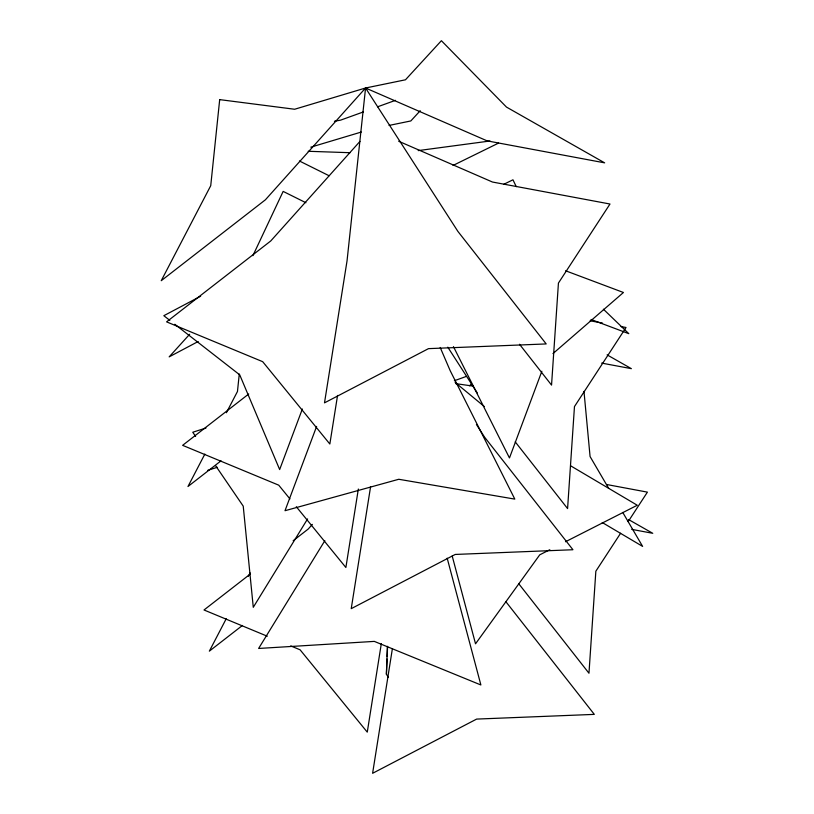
<?xml version="1.0" encoding="UTF-8"?>
<svg xmlns="http://www.w3.org/2000/svg" width="814" height="814" viewBox="0 0 814 814"><rect width="100%" height="100%" fill="white"/><g stroke="black" fill="none" stroke-linecap="round" stroke-linejoin="round"><path stroke-width="1.22" d="M388.39 677.37L386.396 674.226L387.413 646.418M386.396 674.226L387.037 659.045M387.149 656.511L387.586 646.387M239.275 374.033L237.464 391.493L226.394 412.729M337.556 395.441L329.843 444.017L262.688 361.681L166.585 321.866L270.757 240.954L359.971 141.382M358.343 489.031L345.879 567.5L296.306 506.725M370.604 486.599L351.231 608.658L455.24 554.446L572.934 549.735L484.615 437.21L476.414 424.46M381.308 643.711L367.267 732.142L300.101 649.806L290.73 645.919M392.379 648.748L372.608 773.3L476.628 719.088L594.312 714.377L506.003 601.851M541.859 371.255L509.472 457.956L453.449 346.622M302.36 408.994L279.66 469.556L239.733 374.857L174.807 324.267M316.615 426.414L285.002 510.714L398.768 479.273L514.814 499.114L450.213 370.736L440.201 347.486M252.9 255.667L283.15 191.402L305.922 202.727M204.853 454.09L187.973 486.507L221.021 460.826M226.241 618.732L209.351 651.149L242.409 625.467M248.362 576.251L250.112 572.903M307.59 518.915L253.276 607.305L243.233 506.145L215.507 465.547M324.857 540.669L258.618 648.463L374.318 641.391L480.881 684.971L447.181 558.18M620.604 533.251L595.848 571.204L588.97 673.219L518.63 583.587M628.164 521.652L647.415 492.134L606.583 484.503M312.383 524.379L308.18 529.069L293.152 540.74M189.652 334.269L169.17 356.868L198.178 341.514M420.238 110.714L410.826 120.95L389.061 125.427M469.627 385.805L471.337 383.943M552.96 353.602L623.443 292.491L565.608 270.777M248.728 393.996L182.621 445.339L278.724 485.164L289.916 498.89M250.081 574.196L204.009 609.981L267.287 636.212M200.641 296.225L163.828 315.7L169.821 320.37M549.816 549.715L539.723 554.853L475.529 643.813L452.208 556.033M565.506 541.737L637.281 505.25L570.736 465.873M453.042 165.446L498.514 143.111M503.866 184.269L512.962 179.802L516.249 186.65M363.298 111.966L340.649 120.126L334.432 121.245M377.604 106.797L395.482 100.346M454.354 380.738L466.28 376.434M205.962 428.042L192.765 432.234L195.604 436.396M207.712 470.339L217.318 467.287M310.795 147.171L361.294 132.051M418.213 150.6L489.987 140.995M308.191 151.282L349.989 152.706M455.667 383.628L473.229 386.131M590.15 320.787L602.523 323.097M621.082 326.567L626.027 327.493L574.47 406.562L567.582 508.577L515.221 441.849M601.678 363.105L631.379 368.661L607.112 354.873M631.725 529.365L652.757 533.302L628.489 519.515M591.015 319.475L628.795 333.659L603.408 309.208M398.697 141.249L492.46 182.031L609.991 204.019L558.435 283.079L551.546 385.093L519.505 344.261M299.43 160.999L329.039 175.722M602.258 522.527L642.622 546.408L622.761 512.433M455.148 382.438L484.381 406.583M447.812 347.181L477.218 392.857M608.658 488.329L590.079 456.552L583.984 391.381M219.688 99.623L210.734 185.694L161.243 280.698L265.415 199.786L365.567 88.004L405.484 79.792L441.392 40.7L506.481 107.082L604.649 162.851L487.118 140.863L365.567 88.004L294.637 109.249L219.688 99.623M365.567 88.004L347.039 260.867L324.501 402.859L428.51 348.636L546.204 343.935L457.895 231.4L365.567 88.004"/></g></svg>
